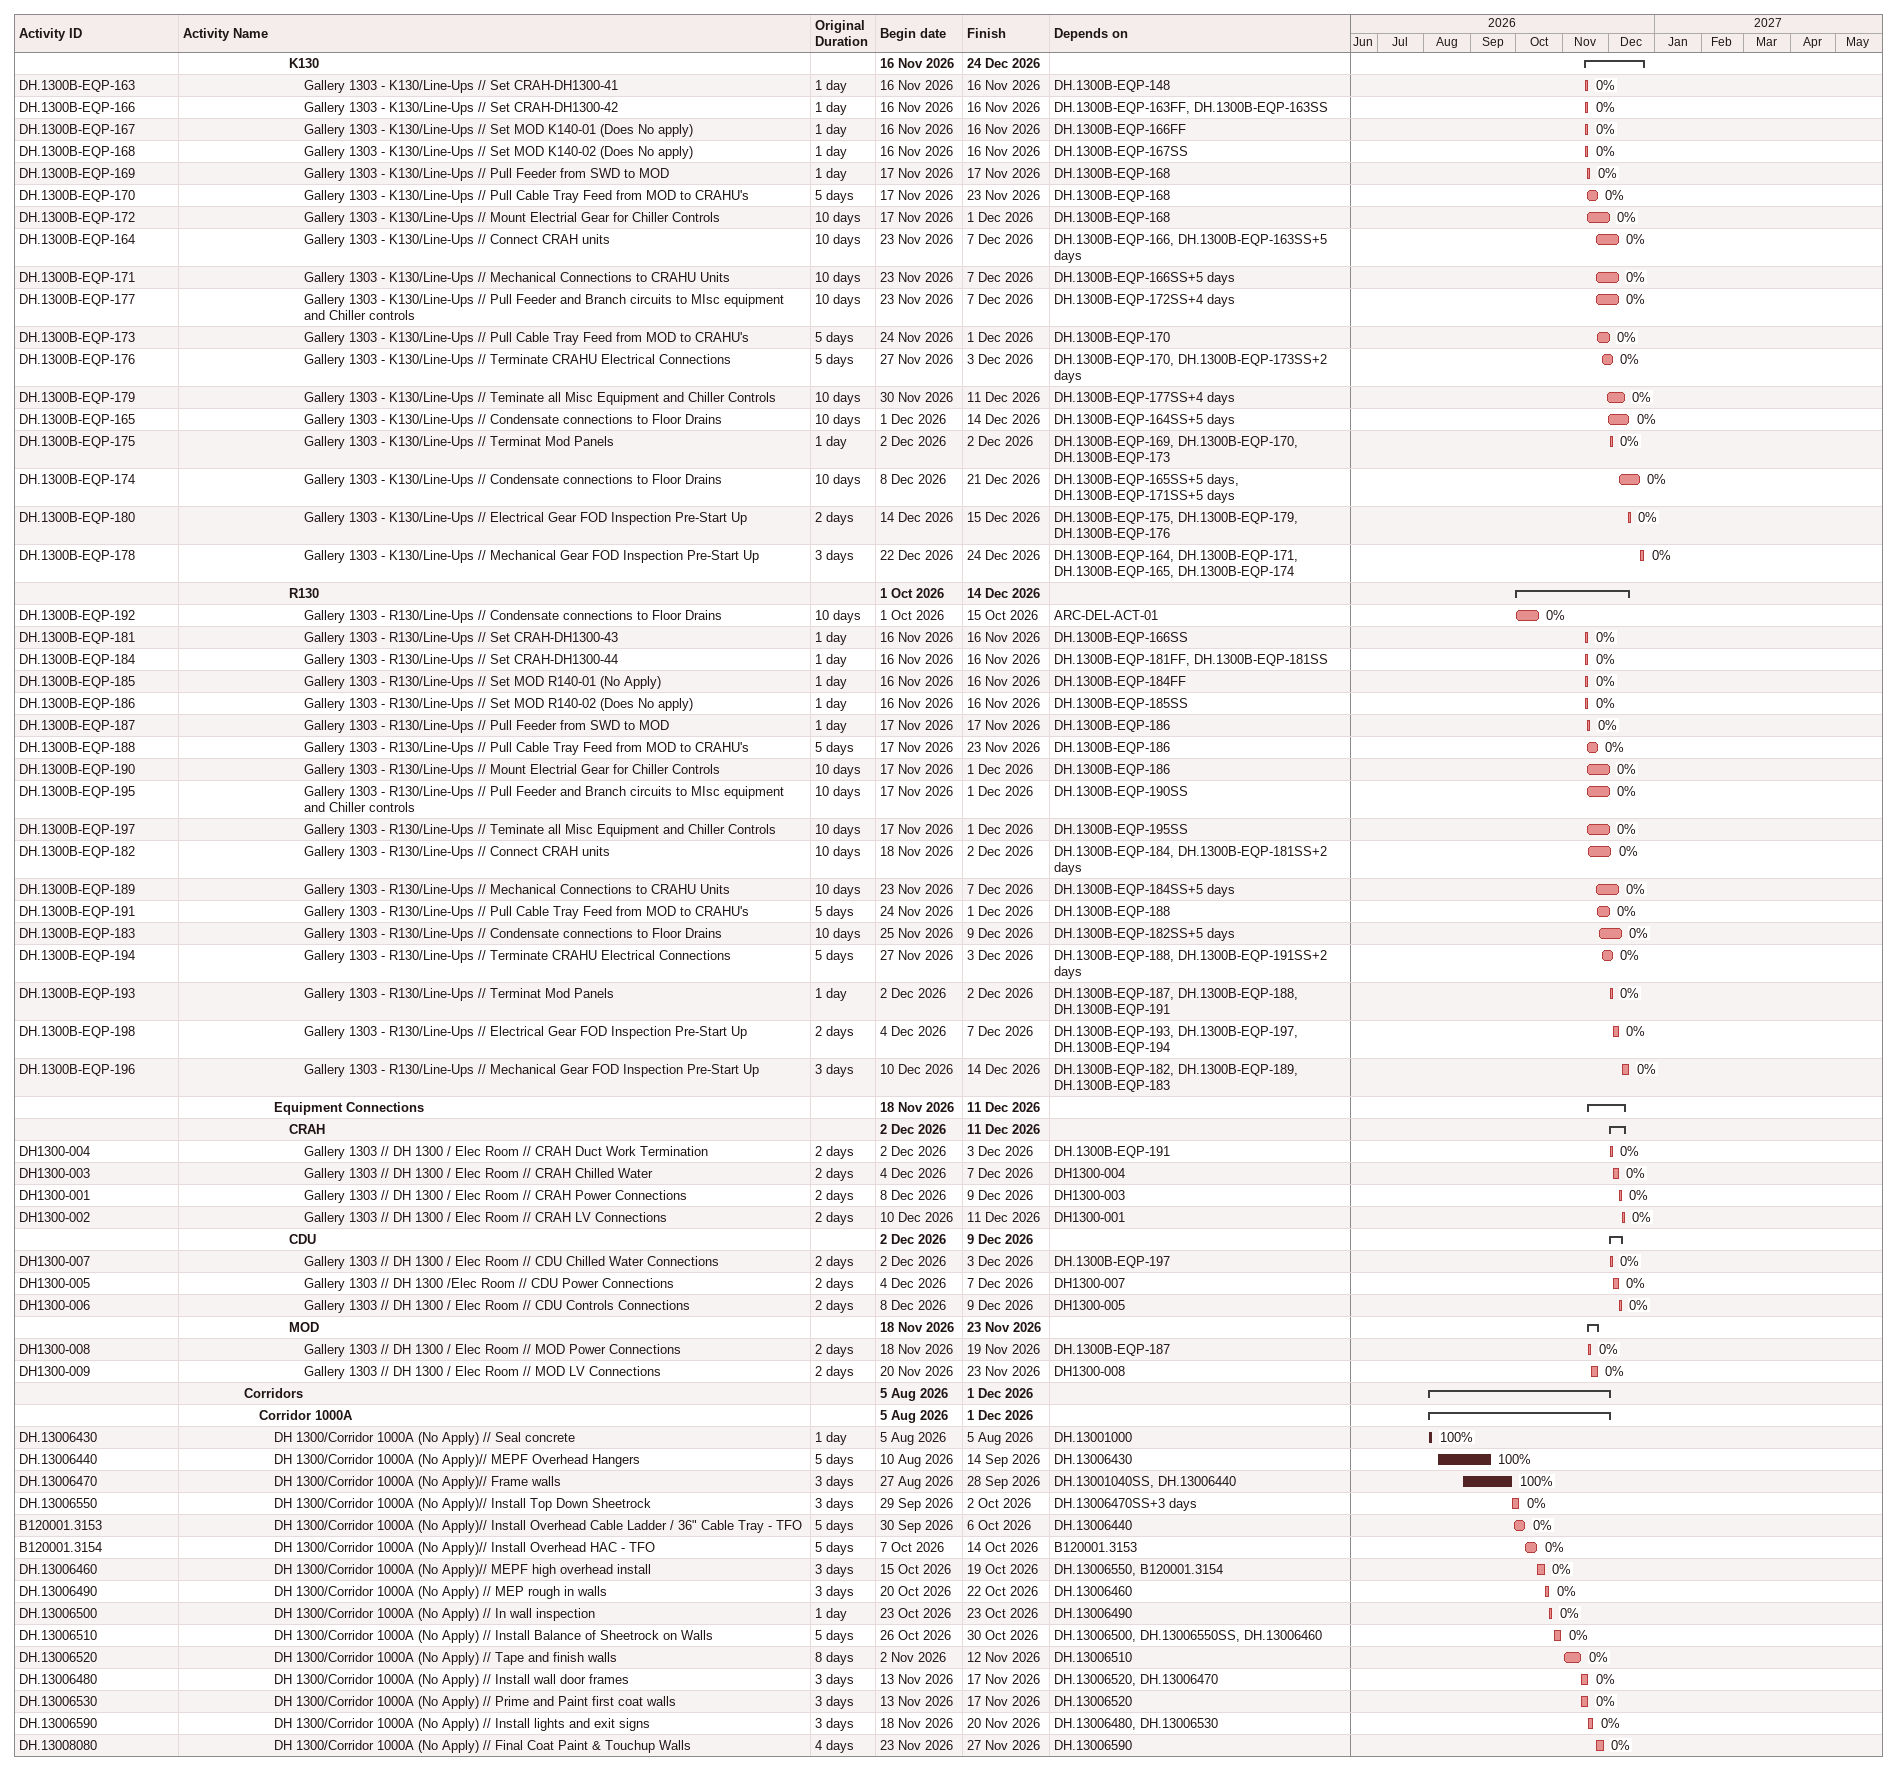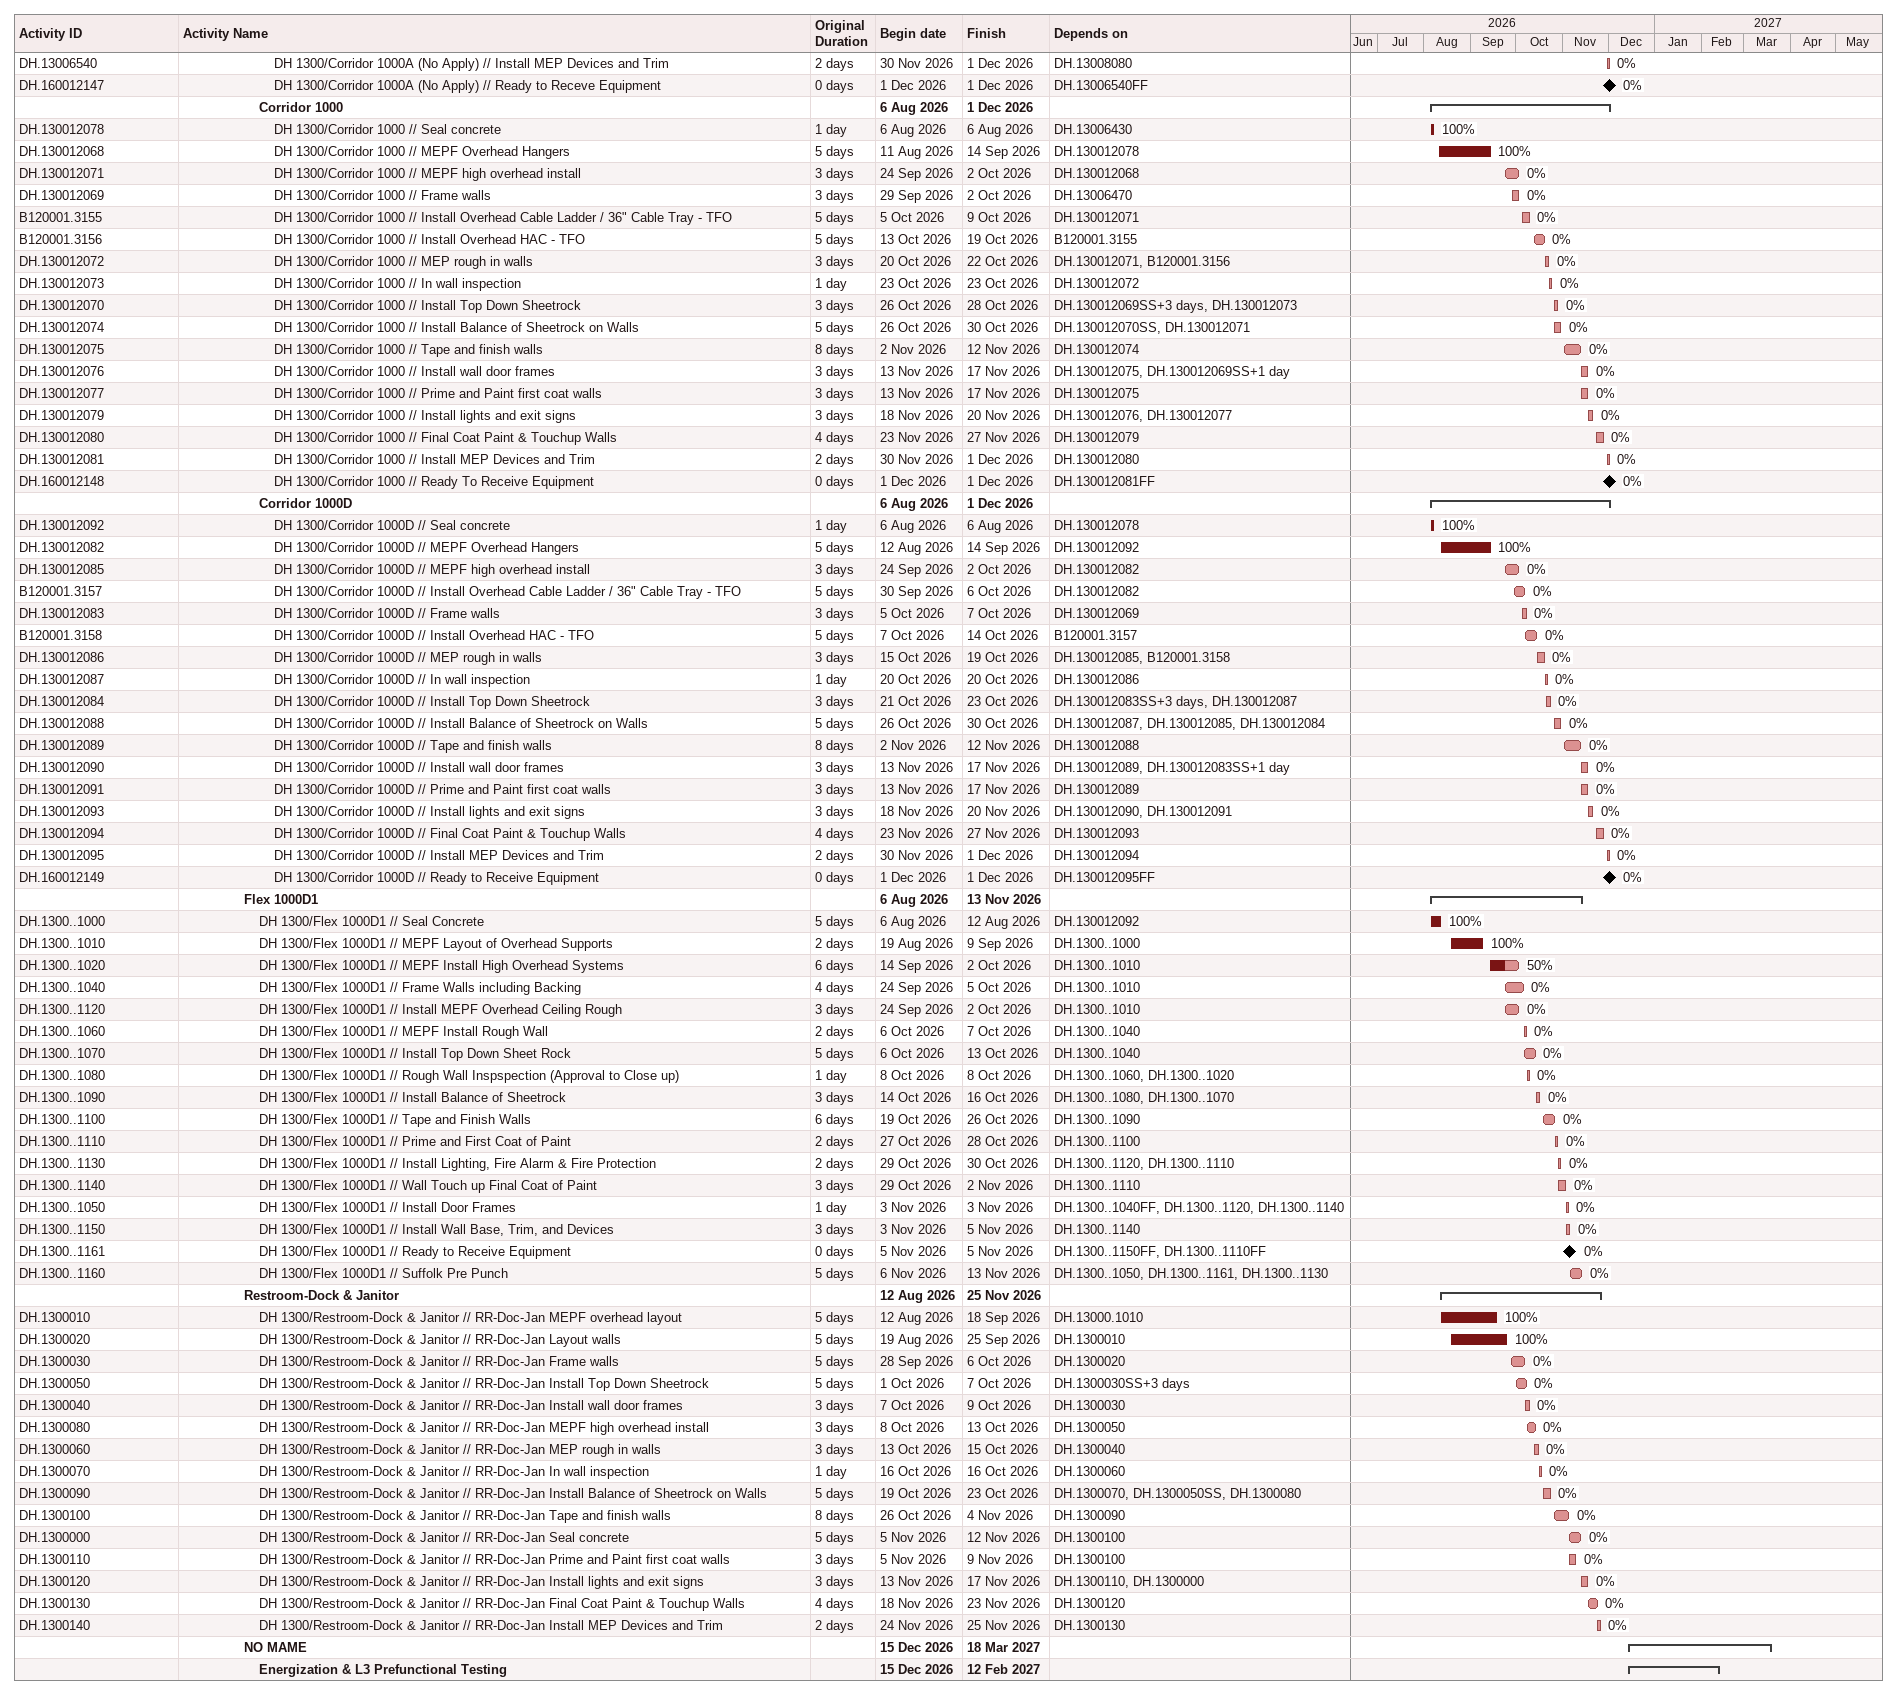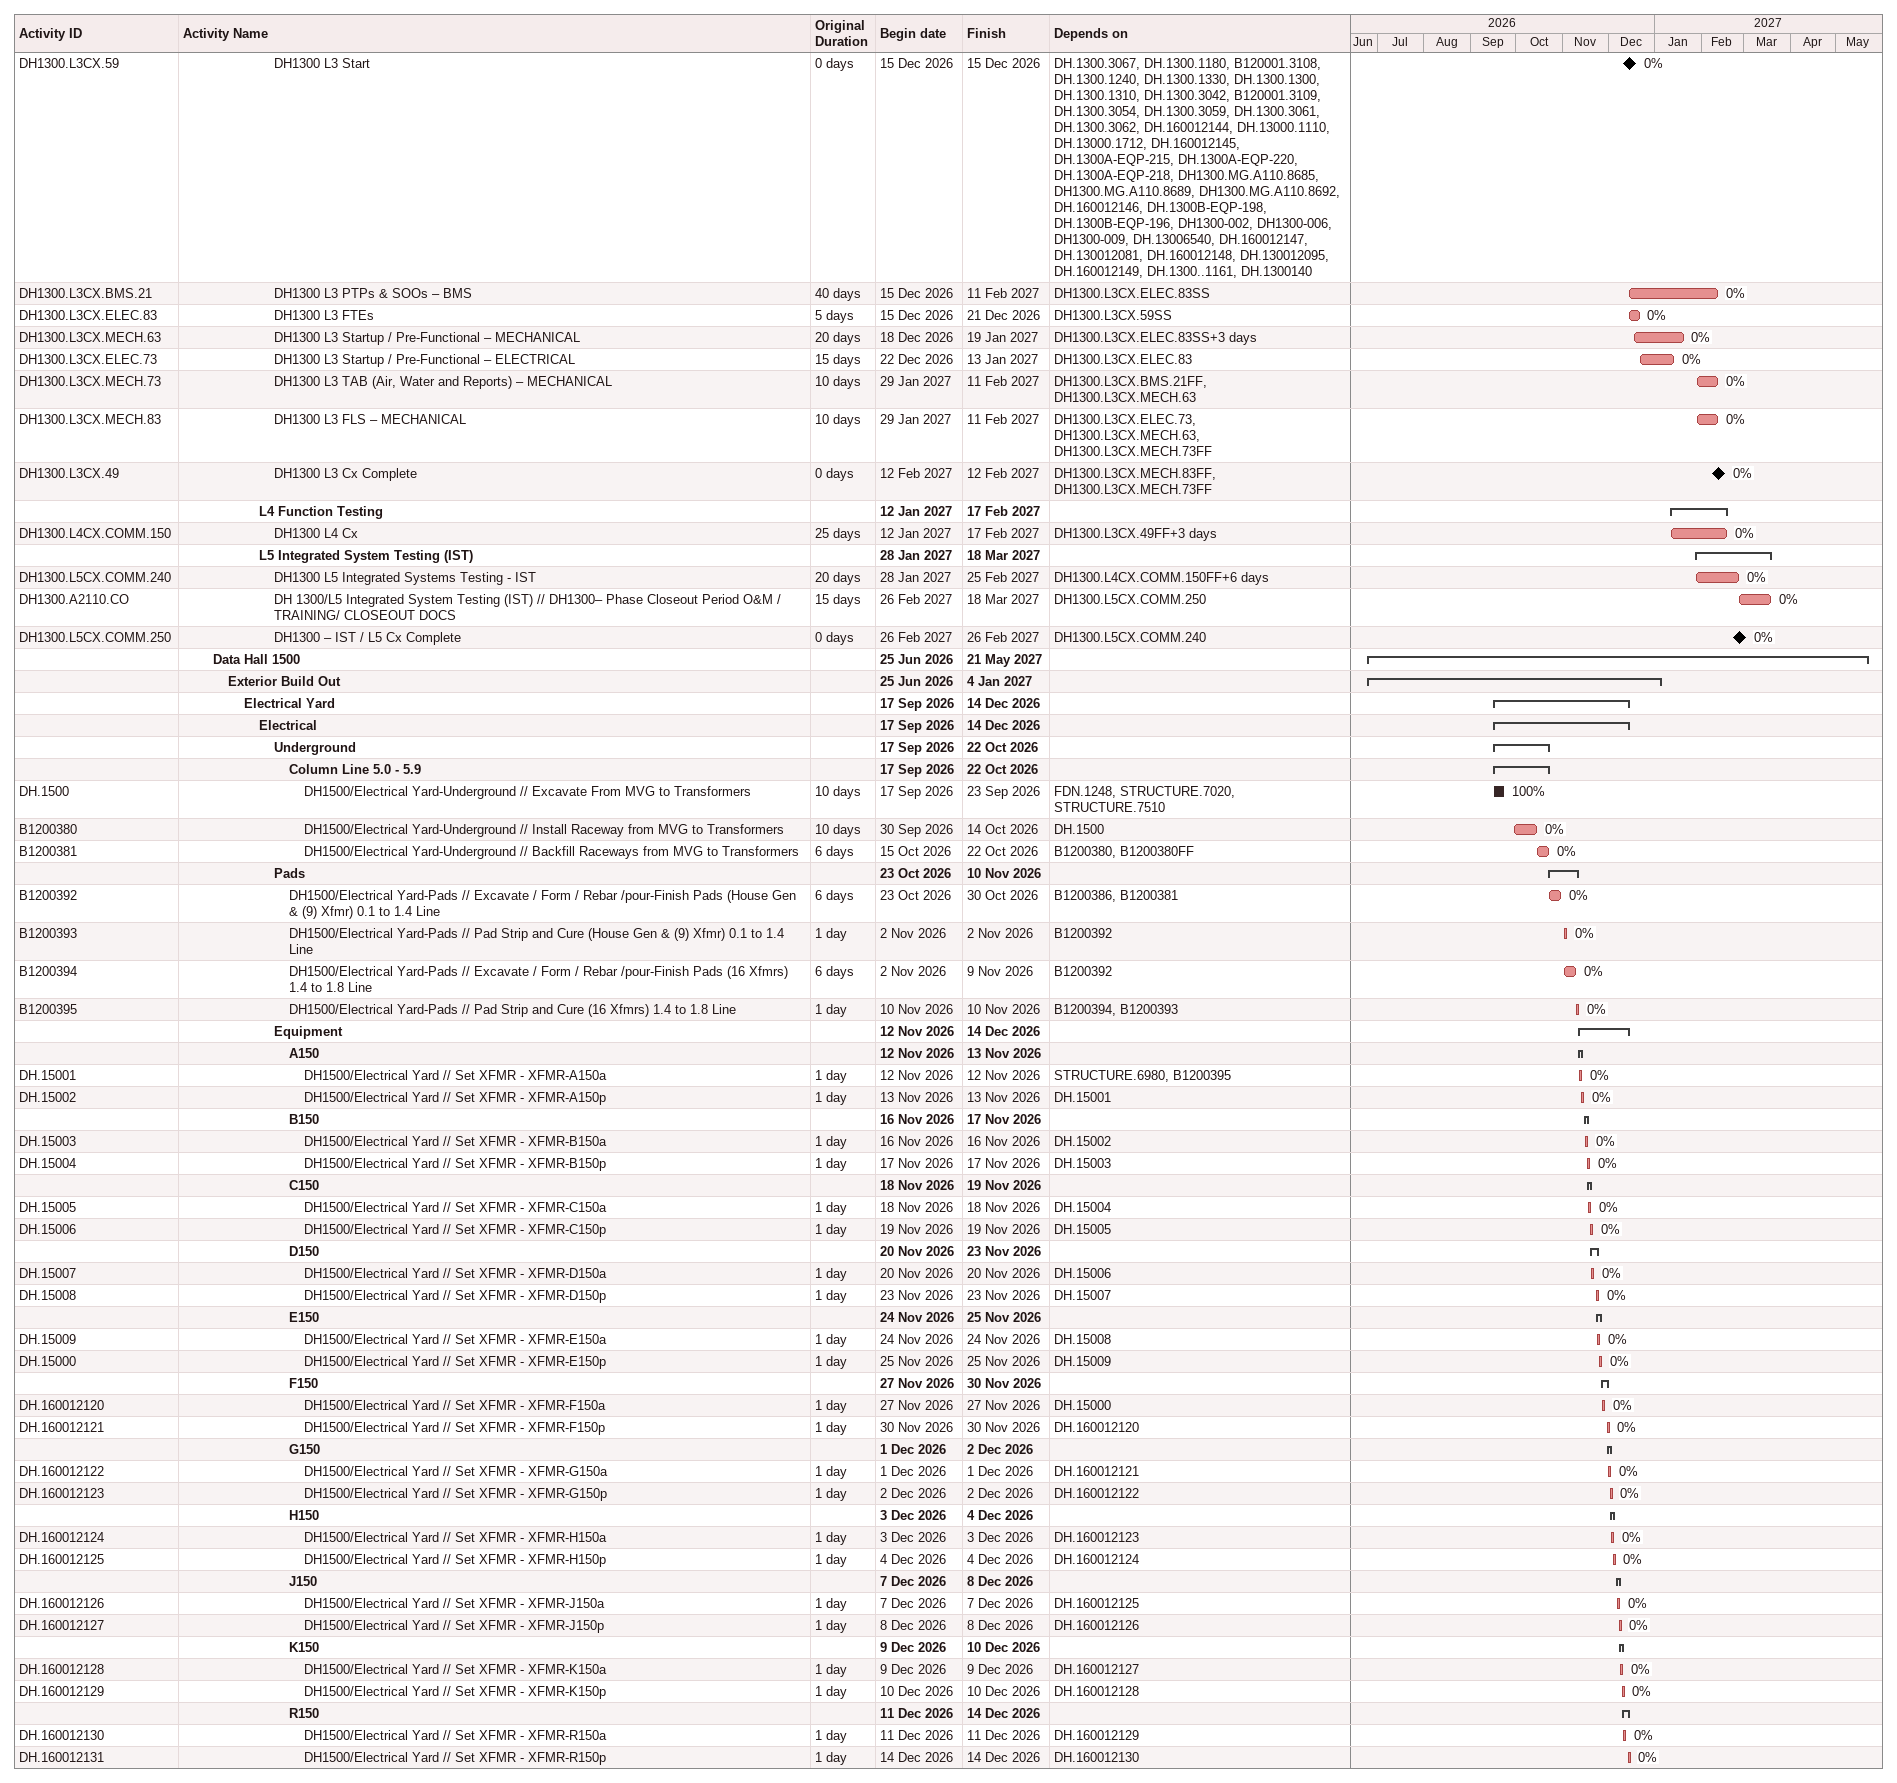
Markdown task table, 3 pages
| ID | Level | Task | Original duration | Start | Finish | Predecessors | % complete |
|---|---|---|---|---|---|---|---|
|  | 8 | **K130** |  | 2026-11-16 | 2026-12-24 |  |  |
| DH.1300B-EQP-163 | 9 | Gallery 1303 - K130/Line-Ups // Set CRAH-DH1300-41 | 1d | 2026-11-16 | 2026-11-16 | DH.1300B-EQP-148 | 0 |
| DH.1300B-EQP-166 | 9 | Gallery 1303 - K130/Line-Ups // Set CRAH-DH1300-42 | 1d | 2026-11-16 | 2026-11-16 | DH.1300B-EQP-163FF, DH.1300B-EQP-163SS | 0 |
| DH.1300B-EQP-167 | 9 | Gallery 1303 - K130/Line-Ups // Set MOD K140-01 (Does No apply) | 1d | 2026-11-16 | 2026-11-16 | DH.1300B-EQP-166FF | 0 |
| DH.1300B-EQP-168 | 9 | Gallery 1303 - K130/Line-Ups // Set MOD K140-02 (Does No apply) | 1d | 2026-11-16 | 2026-11-16 | DH.1300B-EQP-167SS | 0 |
| DH.1300B-EQP-169 | 9 | Gallery 1303 - K130/Line-Ups // Pull Feeder from SWD to MOD | 1d | 2026-11-17 | 2026-11-17 | DH.1300B-EQP-168 | 0 |
| DH.1300B-EQP-170 | 9 | Gallery 1303 - K130/Line-Ups // Pull Cable Tray Feed from MOD to CRAHU's | 5d | 2026-11-17 | 2026-11-23 | DH.1300B-EQP-168 | 0 |
| DH.1300B-EQP-172 | 9 | Gallery 1303 - K130/Line-Ups // Mount Electrial Gear for Chiller Controls | 10d | 2026-11-17 | 2026-12-01 | DH.1300B-EQP-168 | 0 |
| DH.1300B-EQP-164 | 9 | Gallery 1303 - K130/Line-Ups // Connect CRAH units | 10d | 2026-11-23 | 2026-12-07 | DH.1300B-EQP-166, DH.1300B-EQP-163SS+5d | 0 |
| DH.1300B-EQP-171 | 9 | Gallery 1303 - K130/Line-Ups // Mechanical Connections to CRAHU Units | 10d | 2026-11-23 | 2026-12-07 | DH.1300B-EQP-166SS+5d | 0 |
| DH.1300B-EQP-177 | 9 | Gallery 1303 - K130/Line-Ups // Pull Feeder and Branch circuits to MIsc equipment and Chiller controls | 10d | 2026-11-23 | 2026-12-07 | DH.1300B-EQP-172SS+4d | 0 |
| DH.1300B-EQP-173 | 9 | Gallery 1303 - K130/Line-Ups // Pull Cable Tray Feed from MOD to CRAHU's | 5d | 2026-11-24 | 2026-12-01 | DH.1300B-EQP-170 | 0 |
| DH.1300B-EQP-176 | 9 | Gallery 1303 - K130/Line-Ups // Terminate CRAHU Electrical Connections | 5d | 2026-11-27 | 2026-12-03 | DH.1300B-EQP-170, DH.1300B-EQP-173SS+2d | 0 |
| DH.1300B-EQP-179 | 9 | Gallery 1303 - K130/Line-Ups // Teminate all Misc Equipment and Chiller Controls | 10d | 2026-11-30 | 2026-12-11 | DH.1300B-EQP-177SS+4d | 0 |
| DH.1300B-EQP-165 | 9 | Gallery 1303 - K130/Line-Ups // Condensate connections to Floor Drains | 10d | 2026-12-01 | 2026-12-14 | DH.1300B-EQP-164SS+5d | 0 |
| DH.1300B-EQP-175 | 9 | Gallery 1303 - K130/Line-Ups // Terminat Mod Panels | 1d | 2026-12-02 | 2026-12-02 | DH.1300B-EQP-169, DH.1300B-EQP-170, DH.1300B-EQP-173 | 0 |
| DH.1300B-EQP-174 | 9 | Gallery 1303 - K130/Line-Ups // Condensate connections to Floor Drains | 10d | 2026-12-08 | 2026-12-21 | DH.1300B-EQP-165SS+5d, DH.1300B-EQP-171SS+5d | 0 |
| DH.1300B-EQP-180 | 9 | Gallery 1303 - K130/Line-Ups // Electrical Gear FOD Inspection Pre-Start Up | 2d | 2026-12-14 | 2026-12-15 | DH.1300B-EQP-175, DH.1300B-EQP-179, DH.1300B-EQP-176 | 0 |
| DH.1300B-EQP-178 | 9 | Gallery 1303 - K130/Line-Ups // Mechanical Gear FOD Inspection Pre-Start Up | 3d | 2026-12-22 | 2026-12-24 | DH.1300B-EQP-164, DH.1300B-EQP-171, DH.1300B-EQP-165, DH.1300B-EQP-174 | 0 |
|  | 8 | **R130** |  | 2026-10-01 | 2026-12-14 |  |  |
| DH.1300B-EQP-192 | 9 | Gallery 1303 - R130/Line-Ups // Condensate connections to Floor Drains | 10d | 2026-10-01 | 2026-10-15 | ARC-DEL-ACT-01 | 0 |
| DH.1300B-EQP-181 | 9 | Gallery 1303 - R130/Line-Ups // Set CRAH-DH1300-43 | 1d | 2026-11-16 | 2026-11-16 | DH.1300B-EQP-166SS | 0 |
| DH.1300B-EQP-184 | 9 | Gallery 1303 - R130/Line-Ups // Set CRAH-DH1300-44 | 1d | 2026-11-16 | 2026-11-16 | DH.1300B-EQP-181FF, DH.1300B-EQP-181SS | 0 |
| DH.1300B-EQP-185 | 9 | Gallery 1303 - R130/Line-Ups // Set MOD R140-01 (No Apply) | 1d | 2026-11-16 | 2026-11-16 | DH.1300B-EQP-184FF | 0 |
| DH.1300B-EQP-186 | 9 | Gallery 1303 - R130/Line-Ups // Set MOD R140-02 (Does No apply) | 1d | 2026-11-16 | 2026-11-16 | DH.1300B-EQP-185SS | 0 |
| DH.1300B-EQP-187 | 9 | Gallery 1303 - R130/Line-Ups // Pull Feeder from SWD to MOD | 1d | 2026-11-17 | 2026-11-17 | DH.1300B-EQP-186 | 0 |
| DH.1300B-EQP-188 | 9 | Gallery 1303 - R130/Line-Ups // Pull Cable Tray Feed from MOD to CRAHU's | 5d | 2026-11-17 | 2026-11-23 | DH.1300B-EQP-186 | 0 |
| DH.1300B-EQP-190 | 9 | Gallery 1303 - R130/Line-Ups // Mount Electrial Gear for Chiller Controls | 10d | 2026-11-17 | 2026-12-01 | DH.1300B-EQP-186 | 0 |
| DH.1300B-EQP-195 | 9 | Gallery 1303 - R130/Line-Ups // Pull Feeder and Branch circuits to MIsc equipment and Chiller controls | 10d | 2026-11-17 | 2026-12-01 | DH.1300B-EQP-190SS | 0 |
| DH.1300B-EQP-197 | 9 | Gallery 1303 - R130/Line-Ups // Teminate all Misc Equipment and Chiller Controls | 10d | 2026-11-17 | 2026-12-01 | DH.1300B-EQP-195SS | 0 |
| DH.1300B-EQP-182 | 9 | Gallery 1303 - R130/Line-Ups // Connect CRAH units | 10d | 2026-11-18 | 2026-12-02 | DH.1300B-EQP-184, DH.1300B-EQP-181SS+2d | 0 |
| DH.1300B-EQP-189 | 9 | Gallery 1303 - R130/Line-Ups // Mechanical Connections to CRAHU Units | 10d | 2026-11-23 | 2026-12-07 | DH.1300B-EQP-184SS+5d | 0 |
| DH.1300B-EQP-191 | 9 | Gallery 1303 - R130/Line-Ups // Pull Cable Tray Feed from MOD to CRAHU's | 5d | 2026-11-24 | 2026-12-01 | DH.1300B-EQP-188 | 0 |
| DH.1300B-EQP-183 | 9 | Gallery 1303 - R130/Line-Ups // Condensate connections to Floor Drains | 10d | 2026-11-25 | 2026-12-09 | DH.1300B-EQP-182SS+5d | 0 |
| DH.1300B-EQP-194 | 9 | Gallery 1303 - R130/Line-Ups // Terminate CRAHU Electrical Connections | 5d | 2026-11-27 | 2026-12-03 | DH.1300B-EQP-188, DH.1300B-EQP-191SS+2d | 0 |
| DH.1300B-EQP-193 | 9 | Gallery 1303 - R130/Line-Ups // Terminat Mod Panels | 1d | 2026-12-02 | 2026-12-02 | DH.1300B-EQP-187, DH.1300B-EQP-188, DH.1300B-EQP-191 | 0 |
| DH.1300B-EQP-198 | 9 | Gallery 1303 - R130/Line-Ups // Electrical Gear FOD Inspection Pre-Start Up | 2d | 2026-12-04 | 2026-12-07 | DH.1300B-EQP-193, DH.1300B-EQP-197, DH.1300B-EQP-194 | 0 |
| DH.1300B-EQP-196 | 9 | Gallery 1303 - R130/Line-Ups // Mechanical Gear FOD Inspection Pre-Start Up | 3d | 2026-12-10 | 2026-12-14 | DH.1300B-EQP-182, DH.1300B-EQP-189, DH.1300B-EQP-183 | 0 |
|  | 7 | **Equipment Connections** |  | 2026-11-18 | 2026-12-11 |  |  |
|  | 8 | **CRAH** |  | 2026-12-02 | 2026-12-11 |  |  |
| DH1300-004 | 9 | Gallery 1303 // DH 1300 / Elec Room // CRAH Duct Work Termination | 2d | 2026-12-02 | 2026-12-03 | DH.1300B-EQP-191 | 0 |
| DH1300-003 | 9 | Gallery 1303 // DH 1300 / Elec Room // CRAH Chilled Water | 2d | 2026-12-04 | 2026-12-07 | DH1300-004 | 0 |
| DH1300-001 | 9 | Gallery 1303 // DH 1300 / Elec Room // CRAH Power Connections | 2d | 2026-12-08 | 2026-12-09 | DH1300-003 | 0 |
| DH1300-002 | 9 | Gallery 1303 // DH 1300 / Elec Room // CRAH LV Connections | 2d | 2026-12-10 | 2026-12-11 | DH1300-001 | 0 |
|  | 8 | **CDU** |  | 2026-12-02 | 2026-12-09 |  |  |
| DH1300-007 | 9 | Gallery 1303 // DH 1300 / Elec Room // CDU Chilled Water Connections | 2d | 2026-12-02 | 2026-12-03 | DH.1300B-EQP-197 | 0 |
| DH1300-005 | 9 | Gallery 1303 // DH 1300 /Elec Room // CDU Power Connections | 2d | 2026-12-04 | 2026-12-07 | DH1300-007 | 0 |
| DH1300-006 | 9 | Gallery 1303 // DH 1300 / Elec Room // CDU Controls Connections | 2d | 2026-12-08 | 2026-12-09 | DH1300-005 | 0 |
|  | 8 | **MOD** |  | 2026-11-18 | 2026-11-23 |  |  |
| DH1300-008 | 9 | Gallery 1303 // DH 1300 / Elec Room // MOD Power Connections | 2d | 2026-11-18 | 2026-11-19 | DH.1300B-EQP-187 | 0 |
| DH1300-009 | 9 | Gallery 1303 // DH 1300 / Elec Room // MOD LV Connections | 2d | 2026-11-20 | 2026-11-23 | DH1300-008 | 0 |
|  | 5 | **Corridors** |  | 2026-08-05 | 2026-12-01 |  |  |
|  | 6 | **Corridor 1000A** |  | 2026-08-05 | 2026-12-01 |  |  |
| DH.13006430 | 7 | DH 1300/Corridor 1000A (No Apply) // Seal concrete | 1d | 2026-08-05 | 2026-08-05 | DH.13001000 | 100 |
| DH.13006440 | 7 | DH 1300/Corridor 1000A (No Apply)// MEPF Overhead Hangers | 5d | 2026-08-10 | 2026-09-14 | DH.13006430 | 100 |
| DH.13006470 | 7 | DH 1300/Corridor 1000A (No Apply)// Frame walls | 3d | 2026-08-27 | 2026-09-28 | DH.13001040SS, DH.13006440 | 100 |
| DH.13006550 | 7 | DH 1300/Corridor 1000A (No Apply)// Install Top Down Sheetrock | 3d | 2026-09-29 | 2026-10-02 | DH.13006470SS+3d | 0 |
| B120001.3153 | 7 | DH 1300/Corridor 1000A (No Apply)// Install Overhead Cable Ladder / 36" Cable Tray - TFO | 5d | 2026-09-30 | 2026-10-06 | DH.13006440 | 0 |
| B120001.3154 | 7 | DH 1300/Corridor 1000A (No Apply)// Install Overhead HAC - TFO | 5d | 2026-10-07 | 2026-10-14 | B120001.3153 | 0 |
| DH.13006460 | 7 | DH 1300/Corridor 1000A (No Apply)// MEPF high overhead install | 3d | 2026-10-15 | 2026-10-19 | DH.13006550, B120001.3154 | 0 |
| DH.13006490 | 7 | DH 1300/Corridor 1000A (No Apply) // MEP rough in walls | 3d | 2026-10-20 | 2026-10-22 | DH.13006460 | 0 |
| DH.13006500 | 7 | DH 1300/Corridor 1000A (No Apply) // In wall inspection | 1d | 2026-10-23 | 2026-10-23 | DH.13006490 | 0 |
| DH.13006510 | 7 | DH 1300/Corridor 1000A (No Apply) // Install Balance of Sheetrock on Walls | 5d | 2026-10-26 | 2026-10-30 | DH.13006500, DH.13006550SS, DH.13006460 | 0 |
| DH.13006520 | 7 | DH 1300/Corridor 1000A (No Apply) // Tape and finish walls | 8d | 2026-11-02 | 2026-11-12 | DH.13006510 | 0 |
| DH.13006480 | 7 | DH 1300/Corridor 1000A (No Apply) // Install wall door frames | 3d | 2026-11-13 | 2026-11-17 | DH.13006520, DH.13006470 | 0 |
| DH.13006530 | 7 | DH 1300/Corridor 1000A (No Apply) // Prime and Paint first coat walls | 3d | 2026-11-13 | 2026-11-17 | DH.13006520 | 0 |
| DH.13006590 | 7 | DH 1300/Corridor 1000A (No Apply) // Install lights and exit signs | 3d | 2026-11-18 | 2026-11-20 | DH.13006480, DH.13006530 | 0 |
| DH.13008080 | 7 | DH 1300/Corridor 1000A (No Apply) // Final Coat Paint & Touchup Walls | 4d | 2026-11-23 | 2026-11-27 | DH.13006590 | 0 |
| DH.13006540 | 7 | DH 1300/Corridor 1000A (No Apply) // Install MEP Devices and Trim | 2d | 2026-11-30 | 2026-12-01 | DH.13008080 | 0 |
| DH.160012147 | 7 | DH 1300/Corridor 1000A (No Apply) // Ready to Receve Equipment | 0d | 2026-12-01 | 2026-12-01 | DH.13006540FF | 0 |
|  | 6 | **Corridor 1000** |  | 2026-08-06 | 2026-12-01 |  |  |
| DH.130012078 | 7 | DH 1300/Corridor 1000 // Seal concrete | 1d | 2026-08-06 | 2026-08-06 | DH.13006430 | 100 |
| DH.130012068 | 7 | DH 1300/Corridor 1000 // MEPF Overhead Hangers | 5d | 2026-08-11 | 2026-09-14 | DH.130012078 | 100 |
| DH.130012071 | 7 | DH 1300/Corridor 1000 // MEPF high overhead install | 3d | 2026-09-24 | 2026-10-02 | DH.130012068 | 0 |
| DH.130012069 | 7 | DH 1300/Corridor 1000 // Frame walls | 3d | 2026-09-29 | 2026-10-02 | DH.13006470 | 0 |
| B120001.3155 | 7 | DH 1300/Corridor 1000 // Install Overhead Cable Ladder / 36" Cable Tray - TFO | 5d | 2026-10-05 | 2026-10-09 | DH.130012071 | 0 |
| B120001.3156 | 7 | DH 1300/Corridor 1000 // Install Overhead HAC - TFO | 5d | 2026-10-13 | 2026-10-19 | B120001.3155 | 0 |
| DH.130012072 | 7 | DH 1300/Corridor 1000 // MEP rough in walls | 3d | 2026-10-20 | 2026-10-22 | DH.130012071, B120001.3156 | 0 |
| DH.130012073 | 7 | DH 1300/Corridor 1000 // In wall inspection | 1d | 2026-10-23 | 2026-10-23 | DH.130012072 | 0 |
| DH.130012070 | 7 | DH 1300/Corridor 1000 // Install Top Down Sheetrock | 3d | 2026-10-26 | 2026-10-28 | DH.130012069SS+3d, DH.130012073 | 0 |
| DH.130012074 | 7 | DH 1300/Corridor 1000 // Install Balance of Sheetrock on Walls | 5d | 2026-10-26 | 2026-10-30 | DH.130012070SS, DH.130012071 | 0 |
| DH.130012075 | 7 | DH 1300/Corridor 1000 // Tape and finish walls | 8d | 2026-11-02 | 2026-11-12 | DH.130012074 | 0 |
| DH.130012076 | 7 | DH 1300/Corridor 1000 // Install wall door frames | 3d | 2026-11-13 | 2026-11-17 | DH.130012075, DH.130012069SS+1d | 0 |
| DH.130012077 | 7 | DH 1300/Corridor 1000 // Prime and Paint first coat walls | 3d | 2026-11-13 | 2026-11-17 | DH.130012075 | 0 |
| DH.130012079 | 7 | DH 1300/Corridor 1000 // Install lights and exit signs | 3d | 2026-11-18 | 2026-11-20 | DH.130012076, DH.130012077 | 0 |
| DH.130012080 | 7 | DH 1300/Corridor 1000 // Final Coat Paint & Touchup Walls | 4d | 2026-11-23 | 2026-11-27 | DH.130012079 | 0 |
| DH.130012081 | 7 | DH 1300/Corridor 1000 // Install MEP Devices and Trim | 2d | 2026-11-30 | 2026-12-01 | DH.130012080 | 0 |
| DH.160012148 | 7 | DH 1300/Corridor 1000 // Ready To Receive Equipment | 0d | 2026-12-01 | 2026-12-01 | DH.130012081FF | 0 |
|  | 6 | **Corridor 1000D** |  | 2026-08-06 | 2026-12-01 |  |  |
| DH.130012092 | 7 | DH 1300/Corridor 1000D // Seal concrete | 1d | 2026-08-06 | 2026-08-06 | DH.130012078 | 100 |
| DH.130012082 | 7 | DH 1300/Corridor 1000D // MEPF Overhead Hangers | 5d | 2026-08-12 | 2026-09-14 | DH.130012092 | 100 |
| DH.130012085 | 7 | DH 1300/Corridor 1000D // MEPF high overhead install | 3d | 2026-09-24 | 2026-10-02 | DH.130012082 | 0 |
| B120001.3157 | 7 | DH 1300/Corridor 1000D // Install Overhead Cable Ladder / 36" Cable Tray - TFO | 5d | 2026-09-30 | 2026-10-06 | DH.130012082 | 0 |
| DH.130012083 | 7 | DH 1300/Corridor 1000D // Frame walls | 3d | 2026-10-05 | 2026-10-07 | DH.130012069 | 0 |
| B120001.3158 | 7 | DH 1300/Corridor 1000D // Install Overhead HAC - TFO | 5d | 2026-10-07 | 2026-10-14 | B120001.3157 | 0 |
| DH.130012086 | 7 | DH 1300/Corridor 1000D // MEP rough in walls | 3d | 2026-10-15 | 2026-10-19 | DH.130012085, B120001.3158 | 0 |
| DH.130012087 | 7 | DH 1300/Corridor 1000D // In wall inspection | 1d | 2026-10-20 | 2026-10-20 | DH.130012086 | 0 |
| DH.130012084 | 7 | DH 1300/Corridor 1000D // Install Top Down Sheetrock | 3d | 2026-10-21 | 2026-10-23 | DH.130012083SS+3d, DH.130012087 | 0 |
| DH.130012088 | 7 | DH 1300/Corridor 1000D // Install Balance of Sheetrock on Walls | 5d | 2026-10-26 | 2026-10-30 | DH.130012087, DH.130012085, DH.130012084 | 0 |
| DH.130012089 | 7 | DH 1300/Corridor 1000D // Tape and finish walls | 8d | 2026-11-02 | 2026-11-12 | DH.130012088 | 0 |
| DH.130012090 | 7 | DH 1300/Corridor 1000D // Install wall door frames | 3d | 2026-11-13 | 2026-11-17 | DH.130012089, DH.130012083SS+1d | 0 |
| DH.130012091 | 7 | DH 1300/Corridor 1000D // Prime and Paint first coat walls | 3d | 2026-11-13 | 2026-11-17 | DH.130012089 | 0 |
| DH.130012093 | 7 | DH 1300/Corridor 1000D // Install lights and exit signs | 3d | 2026-11-18 | 2026-11-20 | DH.130012090, DH.130012091 | 0 |
| DH.130012094 | 7 | DH 1300/Corridor 1000D // Final Coat Paint & Touchup Walls | 4d | 2026-11-23 | 2026-11-27 | DH.130012093 | 0 |
| DH.130012095 | 7 | DH 1300/Corridor 1000D // Install MEP Devices and Trim | 2d | 2026-11-30 | 2026-12-01 | DH.130012094 | 0 |
| DH.160012149 | 7 | DH 1300/Corridor 1000D // Ready to Receive Equipment | 0d | 2026-12-01 | 2026-12-01 | DH.130012095FF | 0 |
|  | 5 | **Flex 1000D1** |  | 2026-08-06 | 2026-11-13 |  |  |
| DH.1300..1000 | 6 | DH 1300/Flex 1000D1 // Seal Concrete | 5d | 2026-08-06 | 2026-08-12 | DH.130012092 | 100 |
| DH.1300..1010 | 6 | DH 1300/Flex 1000D1 // MEPF Layout of Overhead Supports | 2d | 2026-08-19 | 2026-09-09 | DH.1300..1000 | 100 |
| DH.1300..1020 | 6 | DH 1300/Flex 1000D1 // MEPF Install High Overhead Systems | 6d | 2026-09-14 | 2026-10-02 | DH.1300..1010 | 50 |
| DH.1300..1040 | 6 | DH 1300/Flex 1000D1 // Frame Walls including Backing | 4d | 2026-09-24 | 2026-10-05 | DH.1300..1010 | 0 |
| DH.1300..1120 | 6 | DH 1300/Flex 1000D1 // Install MEPF Overhead Ceiling Rough | 3d | 2026-09-24 | 2026-10-02 | DH.1300..1010 | 0 |
| DH.1300..1060 | 6 | DH 1300/Flex 1000D1 // MEPF Install Rough Wall | 2d | 2026-10-06 | 2026-10-07 | DH.1300..1040 | 0 |
| DH.1300..1070 | 6 | DH 1300/Flex 1000D1 // Install Top Down Sheet Rock | 5d | 2026-10-06 | 2026-10-13 | DH.1300..1040 | 0 |
| DH.1300..1080 | 6 | DH 1300/Flex 1000D1 // Rough Wall Inspspection (Approval to Close up) | 1d | 2026-10-08 | 2026-10-08 | DH.1300..1060, DH.1300..1020 | 0 |
| DH.1300..1090 | 6 | DH 1300/Flex 1000D1 // Install Balance of Sheetrock | 3d | 2026-10-14 | 2026-10-16 | DH.1300..1080, DH.1300..1070 | 0 |
| DH.1300..1100 | 6 | DH 1300/Flex 1000D1 // Tape and Finish Walls | 6d | 2026-10-19 | 2026-10-26 | DH.1300..1090 | 0 |
| DH.1300..1110 | 6 | DH 1300/Flex 1000D1 // Prime and First Coat of Paint | 2d | 2026-10-27 | 2026-10-28 | DH.1300..1100 | 0 |
| DH.1300..1130 | 6 | DH 1300/Flex 1000D1 // Install Lighting, Fire Alarm & Fire Protection | 2d | 2026-10-29 | 2026-10-30 | DH.1300..1120, DH.1300..1110 | 0 |
| DH.1300..1140 | 6 | DH 1300/Flex 1000D1 // Wall Touch up Final Coat of Paint | 3d | 2026-10-29 | 2026-11-02 | DH.1300..1110 | 0 |
| DH.1300..1050 | 6 | DH 1300/Flex 1000D1 // Install Door Frames | 1d | 2026-11-03 | 2026-11-03 | DH.1300..1040FF, DH.1300..1120, DH.1300..1140 | 0 |
| DH.1300..1150 | 6 | DH 1300/Flex 1000D1 // Install Wall Base, Trim, and Devices | 3d | 2026-11-03 | 2026-11-05 | DH.1300..1140 | 0 |
| DH.1300..1161 | 6 | DH 1300/Flex 1000D1 // Ready to Receive Equipment | 0d | 2026-11-05 | 2026-11-05 | DH.1300..1150FF, DH.1300..1110FF | 0 |
| DH.1300..1160 | 6 | DH 1300/Flex 1000D1 // Suffolk Pre Punch | 5d | 2026-11-06 | 2026-11-13 | DH.1300..1050, DH.1300..1161, DH.1300..1130 | 0 |
|  | 5 | **Restroom-Dock & Janitor** |  | 2026-08-12 | 2026-11-25 |  |  |
| DH.1300010 | 6 | DH 1300/Restroom-Dock & Janitor // RR-Doc-Jan MEPF overhead layout | 5d | 2026-08-12 | 2026-09-18 | DH.13000.1010 | 100 |
| DH.1300020 | 6 | DH 1300/Restroom-Dock & Janitor // RR-Doc-Jan Layout walls | 5d | 2026-08-19 | 2026-09-25 | DH.1300010 | 100 |
| DH.1300030 | 6 | DH 1300/Restroom-Dock & Janitor // RR-Doc-Jan Frame walls | 5d | 2026-09-28 | 2026-10-06 | DH.1300020 | 0 |
| DH.1300050 | 6 | DH 1300/Restroom-Dock & Janitor // RR-Doc-Jan Install Top Down Sheetrock | 5d | 2026-10-01 | 2026-10-07 | DH.1300030SS+3d | 0 |
| DH.1300040 | 6 | DH 1300/Restroom-Dock & Janitor // RR-Doc-Jan Install wall door frames | 3d | 2026-10-07 | 2026-10-09 | DH.1300030 | 0 |
| DH.1300080 | 6 | DH 1300/Restroom-Dock & Janitor // RR-Doc-Jan MEPF high overhead install | 3d | 2026-10-08 | 2026-10-13 | DH.1300050 | 0 |
| DH.1300060 | 6 | DH 1300/Restroom-Dock & Janitor // RR-Doc-Jan MEP rough in walls | 3d | 2026-10-13 | 2026-10-15 | DH.1300040 | 0 |
| DH.1300070 | 6 | DH 1300/Restroom-Dock & Janitor // RR-Doc-Jan In wall inspection | 1d | 2026-10-16 | 2026-10-16 | DH.1300060 | 0 |
| DH.1300090 | 6 | DH 1300/Restroom-Dock & Janitor // RR-Doc-Jan Install Balance of Sheetrock on Walls | 5d | 2026-10-19 | 2026-10-23 | DH.1300070, DH.1300050SS, DH.1300080 | 0 |
| DH.1300100 | 6 | DH 1300/Restroom-Dock & Janitor // RR-Doc-Jan Tape and finish walls | 8d | 2026-10-26 | 2026-11-04 | DH.1300090 | 0 |
| DH.1300000 | 6 | DH 1300/Restroom-Dock & Janitor // RR-Doc-Jan Seal concrete | 5d | 2026-11-05 | 2026-11-12 | DH.1300100 | 0 |
| DH.1300110 | 6 | DH 1300/Restroom-Dock & Janitor // RR-Doc-Jan Prime and Paint first coat walls | 3d | 2026-11-05 | 2026-11-09 | DH.1300100 | 0 |
| DH.1300120 | 6 | DH 1300/Restroom-Dock & Janitor // RR-Doc-Jan Install lights and exit signs | 3d | 2026-11-13 | 2026-11-17 | DH.1300110, DH.1300000 | 0 |
| DH.1300130 | 6 | DH 1300/Restroom-Dock & Janitor // RR-Doc-Jan Final Coat Paint & Touchup Walls | 4d | 2026-11-18 | 2026-11-23 | DH.1300120 | 0 |
| DH.1300140 | 6 | DH 1300/Restroom-Dock & Janitor // RR-Doc-Jan Install MEP Devices and Trim | 2d | 2026-11-24 | 2026-11-25 | DH.1300130 | 0 |
|  | 5 | **NO MAME** |  | 2026-12-15 | 2027-03-18 |  |  |
|  | 6 | **Energization & L3 Prefunctional Testing** |  | 2026-12-15 | 2027-02-12 |  |  |
| DH1300.L3CX.59 | 7 | DH1300 L3 Start | 0d | 2026-12-15 | 2026-12-15 | DH.1300.3067, DH.1300.1180, B120001.3108, DH.1300.1240, DH.1300.1330, DH.1300.1300, DH.1300.1310, DH.1300.3042, B120001.3109, DH.1300.3054, DH.1300.3059, DH.1300.3061, DH.1300.3062, DH.160012144, DH.13000.1110, DH.13000.1712, DH.160012145, DH.1300A-EQP-215, DH.1300A-EQP-220, DH.1300A-EQP-218, DH1300.MG.A110.8685, DH1300.MG.A110.8689, DH1300.MG.A110.8692, DH.160012146, DH.1300B-EQP-198, DH.1300B-EQP-196, DH1300-002, DH1300-006, DH1300-009, DH.13006540, DH.160012147, DH.130012081, DH.160012148, DH.130012095, DH.160012149, DH.1300..1161, DH.1300140 | 0 |
| DH1300.L3CX.BMS.21 | 7 | DH1300 L3 PTPs & SOOs – BMS | 40d | 2026-12-15 | 2027-02-11 | DH1300.L3CX.ELEC.83SS | 0 |
| DH1300.L3CX.ELEC.83 | 7 | DH1300 L3 FTEs | 5d | 2026-12-15 | 2026-12-21 | DH1300.L3CX.59SS | 0 |
| DH1300.L3CX.MECH.63 | 7 | DH1300 L3 Startup / Pre-Functional – MECHANICAL | 20d | 2026-12-18 | 2027-01-19 | DH1300.L3CX.ELEC.83SS+3d | 0 |
| DH1300.L3CX.ELEC.73 | 7 | DH1300 L3 Startup / Pre-Functional – ELECTRICAL | 15d | 2026-12-22 | 2027-01-13 | DH1300.L3CX.ELEC.83 | 0 |
| DH1300.L3CX.MECH.73 | 7 | DH1300 L3 TAB (Air, Water and Reports) – MECHANICAL | 10d | 2027-01-29 | 2027-02-11 | DH1300.L3CX.BMS.21FF, DH1300.L3CX.MECH.63 | 0 |
| DH1300.L3CX.MECH.83 | 7 | DH1300 L3 FLS – MECHANICAL | 10d | 2027-01-29 | 2027-02-11 | DH1300.L3CX.ELEC.73, DH1300.L3CX.MECH.63, DH1300.L3CX.MECH.73FF | 0 |
| DH1300.L3CX.49 | 7 | DH1300 L3 Cx Complete | 0d | 2027-02-12 | 2027-02-12 | DH1300.L3CX.MECH.83FF, DH1300.L3CX.MECH.73FF | 0 |
|  | 6 | **L4 Function Testing** |  | 2027-01-12 | 2027-02-17 |  |  |
| DH1300.L4CX.COMM.150 | 7 | DH1300 L4 Cx | 25d | 2027-01-12 | 2027-02-17 | DH1300.L3CX.49FF+3d | 0 |
|  | 6 | **L5 Integrated System Testing (IST)** |  | 2027-01-28 | 2027-03-18 |  |  |
| DH1300.L5CX.COMM.240 | 7 | DH1300 L5 Integrated Systems Testing - IST | 20d | 2027-01-28 | 2027-02-25 | DH1300.L4CX.COMM.150FF+6d | 0 |
| DH1300.A2110.CO | 7 | DH 1300/L5 Integrated System Testing (IST) // DH1300– Phase Closeout Period O&M / TRAINING/ CLOSEOUT DOCS | 15d | 2027-02-26 | 2027-03-18 | DH1300.L5CX.COMM.250 | 0 |
| DH1300.L5CX.COMM.250 | 7 | DH1300 – IST / L5 Cx Complete | 0d | 2027-02-26 | 2027-02-26 | DH1300.L5CX.COMM.240 | 0 |
|  | 3 | **Data Hall 1500** |  | 2026-06-25 | 2027-05-21 |  |  |
|  | 4 | **Exterior Build Out** |  | 2026-06-25 | 2027-01-04 |  |  |
|  | 5 | **Electrical Yard** |  | 2026-09-17 | 2026-12-14 |  |  |
|  | 6 | **Electrical** |  | 2026-09-17 | 2026-12-14 |  |  |
|  | 7 | **Underground** |  | 2026-09-17 | 2026-10-22 |  |  |
|  | 8 | **Column Line 5.0 - 5.9** |  | 2026-09-17 | 2026-10-22 |  |  |
| DH.1500 | 9 | DH1500/Electrical Yard-Underground // Excavate From MVG to Transformers | 10d | 2026-09-17 | 2026-09-23 | FDN.1248, STRUCTURE.7020, STRUCTURE.7510 | 100 |
| B1200380 | 9 | DH1500/Electrical Yard-Underground // Install Raceway from MVG to Transformers | 10d | 2026-09-30 | 2026-10-14 | DH.1500 | 0 |
| B1200381 | 9 | DH1500/Electrical Yard-Underground // Backfill Raceways from MVG to Transformers | 6d | 2026-10-15 | 2026-10-22 | B1200380, B1200380FF | 0 |
|  | 7 | **Pads** |  | 2026-10-23 | 2026-11-10 |  |  |
| B1200392 | 8 | DH1500/Electrical Yard-Pads // Excavate / Form / Rebar /pour-Finish Pads (House Gen & (9) Xfmr) 0.1 to 1.4 Line | 6d | 2026-10-23 | 2026-10-30 | B1200386, B1200381 | 0 |
| B1200393 | 8 | DH1500/Electrical Yard-Pads // Pad Strip and Cure (House Gen & (9) Xfmr) 0.1 to 1.4 Line | 1d | 2026-11-02 | 2026-11-02 | B1200392 | 0 |
| B1200394 | 8 | DH1500/Electrical Yard-Pads // Excavate / Form / Rebar /pour-Finish Pads (16 Xfmrs) 1.4 to 1.8 Line | 6d | 2026-11-02 | 2026-11-09 | B1200392 | 0 |
| B1200395 | 8 | DH1500/Electrical Yard-Pads // Pad Strip and Cure (16 Xfmrs) 1.4 to 1.8 Line | 1d | 2026-11-10 | 2026-11-10 | B1200394, B1200393 | 0 |
|  | 7 | **Equipment** |  | 2026-11-12 | 2026-12-14 |  |  |
|  | 8 | **A150** |  | 2026-11-12 | 2026-11-13 |  |  |
| DH.15001 | 9 | DH1500/Electrical Yard // Set XFMR - XFMR-A150a | 1d | 2026-11-12 | 2026-11-12 | STRUCTURE.6980, B1200395 | 0 |
| DH.15002 | 9 | DH1500/Electrical Yard // Set XFMR - XFMR-A150p | 1d | 2026-11-13 | 2026-11-13 | DH.15001 | 0 |
|  | 8 | **B150** |  | 2026-11-16 | 2026-11-17 |  |  |
| DH.15003 | 9 | DH1500/Electrical Yard // Set XFMR - XFMR-B150a | 1d | 2026-11-16 | 2026-11-16 | DH.15002 | 0 |
| DH.15004 | 9 | DH1500/Electrical Yard // Set XFMR - XFMR-B150p | 1d | 2026-11-17 | 2026-11-17 | DH.15003 | 0 |
|  | 8 | **C150** |  | 2026-11-18 | 2026-11-19 |  |  |
| DH.15005 | 9 | DH1500/Electrical Yard // Set XFMR - XFMR-C150a | 1d | 2026-11-18 | 2026-11-18 | DH.15004 | 0 |
| DH.15006 | 9 | DH1500/Electrical Yard // Set XFMR - XFMR-C150p | 1d | 2026-11-19 | 2026-11-19 | DH.15005 | 0 |
|  | 8 | **D150** |  | 2026-11-20 | 2026-11-23 |  |  |
| DH.15007 | 9 | DH1500/Electrical Yard // Set XFMR - XFMR-D150a | 1d | 2026-11-20 | 2026-11-20 | DH.15006 | 0 |
| DH.15008 | 9 | DH1500/Electrical Yard // Set XFMR - XFMR-D150p | 1d | 2026-11-23 | 2026-11-23 | DH.15007 | 0 |
|  | 8 | **E150** |  | 2026-11-24 | 2026-11-25 |  |  |
| DH.15009 | 9 | DH1500/Electrical Yard // Set XFMR - XFMR-E150a | 1d | 2026-11-24 | 2026-11-24 | DH.15008 | 0 |
| DH.15000 | 9 | DH1500/Electrical Yard // Set XFMR - XFMR-E150p | 1d | 2026-11-25 | 2026-11-25 | DH.15009 | 0 |
|  | 8 | **F150** |  | 2026-11-27 | 2026-11-30 |  |  |
| DH.160012120 | 9 | DH1500/Electrical Yard // Set XFMR - XFMR-F150a | 1d | 2026-11-27 | 2026-11-27 | DH.15000 | 0 |
| DH.160012121 | 9 | DH1500/Electrical Yard // Set XFMR - XFMR-F150p | 1d | 2026-11-30 | 2026-11-30 | DH.160012120 | 0 |
|  | 8 | **G150** |  | 2026-12-01 | 2026-12-02 |  |  |
| DH.160012122 | 9 | DH1500/Electrical Yard // Set XFMR - XFMR-G150a | 1d | 2026-12-01 | 2026-12-01 | DH.160012121 | 0 |
| DH.160012123 | 9 | DH1500/Electrical Yard // Set XFMR - XFMR-G150p | 1d | 2026-12-02 | 2026-12-02 | DH.160012122 | 0 |
|  | 8 | **H150** |  | 2026-12-03 | 2026-12-04 |  |  |
| DH.160012124 | 9 | DH1500/Electrical Yard // Set XFMR - XFMR-H150a | 1d | 2026-12-03 | 2026-12-03 | DH.160012123 | 0 |
| DH.160012125 | 9 | DH1500/Electrical Yard // Set XFMR - XFMR-H150p | 1d | 2026-12-04 | 2026-12-04 | DH.160012124 | 0 |
|  | 8 | **J150** |  | 2026-12-07 | 2026-12-08 |  |  |
| DH.160012126 | 9 | DH1500/Electrical Yard // Set XFMR - XFMR-J150a | 1d | 2026-12-07 | 2026-12-07 | DH.160012125 | 0 |
| DH.160012127 | 9 | DH1500/Electrical Yard // Set XFMR - XFMR-J150p | 1d | 2026-12-08 | 2026-12-08 | DH.160012126 | 0 |
|  | 8 | **K150** |  | 2026-12-09 | 2026-12-10 |  |  |
| DH.160012128 | 9 | DH1500/Electrical Yard // Set XFMR - XFMR-K150a | 1d | 2026-12-09 | 2026-12-09 | DH.160012127 | 0 |
| DH.160012129 | 9 | DH1500/Electrical Yard // Set XFMR - XFMR-K150p | 1d | 2026-12-10 | 2026-12-10 | DH.160012128 | 0 |
|  | 8 | **R150** |  | 2026-12-11 | 2026-12-14 |  |  |
| DH.160012130 | 9 | DH1500/Electrical Yard // Set XFMR - XFMR-R150a | 1d | 2026-12-11 | 2026-12-11 | DH.160012129 | 0 |
| DH.160012131 | 9 | DH1500/Electrical Yard // Set XFMR - XFMR-R150p | 1d | 2026-12-14 | 2026-12-14 | DH.160012130 | 0 |
